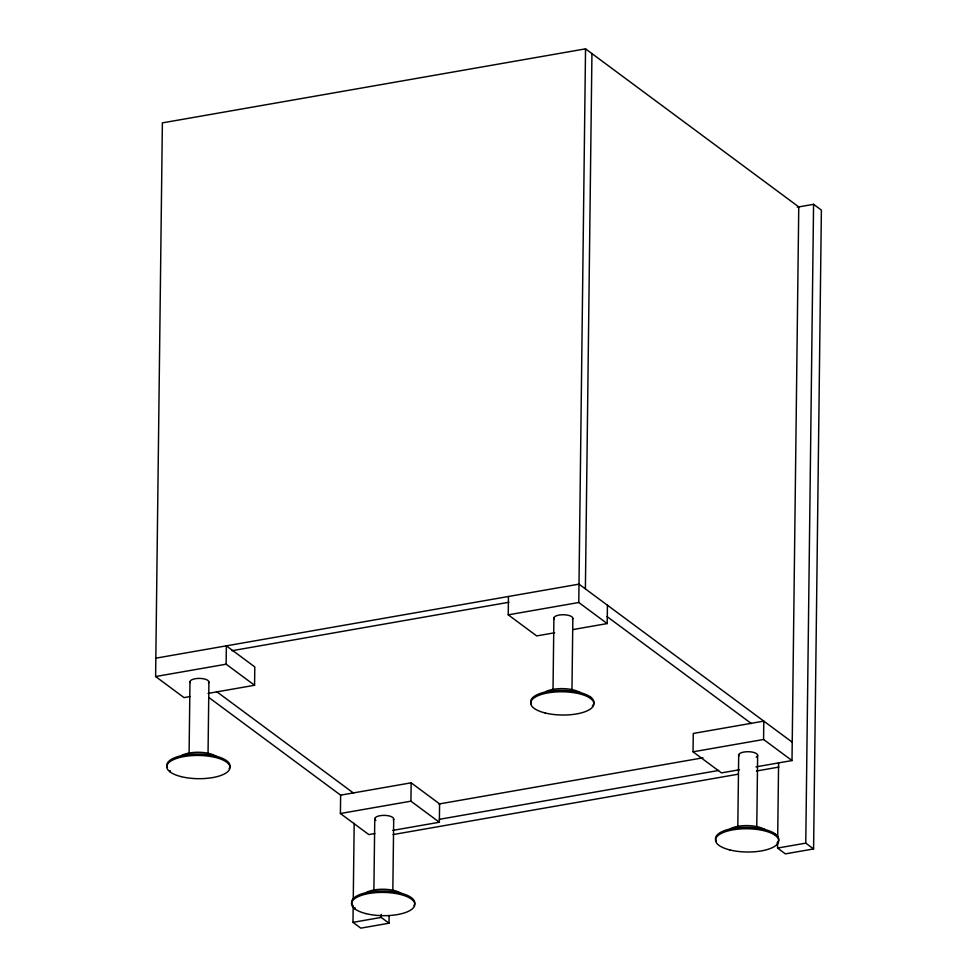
<?xml version="1.0" encoding="UTF-8"?>
<svg xmlns="http://www.w3.org/2000/svg" width="977" height="977" viewBox="0 0 977 977"><rect width="100%" height="100%" fill="white"/><g stroke="black" fill="none" stroke-linecap="round" stroke-linejoin="round"><path stroke-width="1.47" d="M190.039 696.564L184.042 697.615L155.612 676.536L162.377 122.882L585.541 48.85L798.759 206.904L792.005 760.558L755.99 766.86M170.193 772.001L170.206 770.584M189.098 753.401L189.978 681.677M208.04 753.829L208.919 682.105M254.57 685.268L226.139 664.201L226.359 645.834L254.789 666.912L254.57 685.268L208.052 693.414M374.838 833.54L368.83 834.59L340.399 813.511L340.631 795.156L411.158 782.821L439.589 803.888L439.357 822.243L392.839 830.389M389.102 915.596L389.005 923.216L360.794 928.15L352.978 922.349L353.185 905.581M353.259 899.487L354.187 823.257M354.981 908.976L355.005 907.56M373.886 890.377L374.765 818.653M389.005 923.216L381.189 917.415L381.225 914.374M392.827 890.816L393.707 819.08M439.357 822.243L410.926 801.177L411.158 782.821M554.68 632.766L536.678 635.917L508.248 614.838L508.467 596.483M553.019 689.738L553.898 618.001M571.96 690.165L572.84 618.441M607.425 605.215L607.205 623.57L578.775 602.504L585.541 48.85M585.394 588.887L591.94 53.588M590.535 698.457L590.56 697.041M739.479 769.742L721.466 772.892L693.047 751.814L693.267 733.458L763.794 721.124L763.574 739.479L792.005 760.558M737.818 826.713L738.685 754.989M756.76 827.14L757.639 755.416M775.335 835.445L775.347 834.028M797.244 207.173L813.572 204.315L821.388 210.104L813.585 848.94L785.374 853.874L777.558 848.073L777.631 841.979M777.692 837.399L778.596 762.695M813.585 848.94L805.769 843.139L813.572 204.315M155.831 658.18L578.995 584.148L792.225 742.19M231.964 650.719L508.87 602.272M155.612 676.536L226.139 664.201M508.248 614.838L578.775 602.504M572.693 629.615L607.205 623.57M340.399 813.511L410.926 801.177M693.047 751.814L763.574 739.479M438.795 804.034L702.976 757.81M439.32 819.324L718.583 770.462M393.084 834.578L738.404 774.163M756.43 771.012L778.95 767.067M352.978 922.349L381.189 917.415M777.558 848.073L805.769 843.139M606.973 616.511L751.386 723.554M216.528 691.545L353.601 793.141M208.736 697.395L340.912 795.363M764.771 829.351L765.26 829.876A20.212 7.437 0.7 0 0 730.308 828.777M579.984 692.375L580.472 692.901A20.212 7.437 0.7 0 0 545.52 691.801M572.437 619.333A9.477 3.493 0.7 0 0 561.213 614.802L558.905 615.095A9.477 3.493 0.7 0 0 554.142 618.917M531.415 704.026A31.594 11.626 0.7 0 1 564.144 690.385A31.594 11.626 0.7 0 1 592.343 705.944M208.516 682.996A9.477 3.493 0.7 0 0 197.293 678.465L194.973 678.771A9.477 3.493 0.7 0 0 190.21 682.581M167.494 767.69A31.594 11.626 0.7 0 1 198.844 754.024A31.594 11.626 0.7 0 1 229.168 768.643M181.588 755.465A20.212 7.437 0.7 0 1 216.54 756.564M393.304 819.972A9.477 3.493 0.7 0 0 382.092 815.441L379.772 815.746A9.477 3.493 0.7 0 0 375.876 820.424M352.282 904.665A31.594 11.626 0.7 0 1 383.631 891A31.594 11.626 0.7 0 1 413.955 905.618M366.387 892.441A20.212 7.437 0.7 0 1 401.339 893.54M756.21 757.126A9.477 3.493 0.7 0 0 755.868 753.243A9.477 3.493 0.7 0 0 746.013 751.777L743.692 752.07A9.477 3.493 0.7 0 0 738.93 755.893M716.214 841.002A31.594 11.626 0.7 0 1 748.932 827.36A31.594 11.626 0.7 0 1 777.142 842.919M545.007 712.941A31.594 11.626 0.7 0 0 593.869 704.393A31.594 11.626 0.7 0 0 548.109 692.864A31.594 11.626 0.7 0 0 545.007 712.941M181.075 776.605A31.594 11.626 0.7 0 0 229.937 768.056A31.594 11.626 0.7 0 0 184.189 756.528A31.594 11.626 0.7 0 0 181.075 776.605M365.874 913.593A31.594 11.626 0.7 0 0 414.737 905.044A31.594 11.626 0.7 0 0 368.976 893.503A31.594 11.626 0.7 0 0 365.874 913.593M729.795 849.917A31.594 11.626 0.7 0 0 778.657 841.368A31.594 11.626 0.7 0 0 732.909 829.839A31.594 11.626 0.7 0 0 729.795 849.917"/></g></svg>
